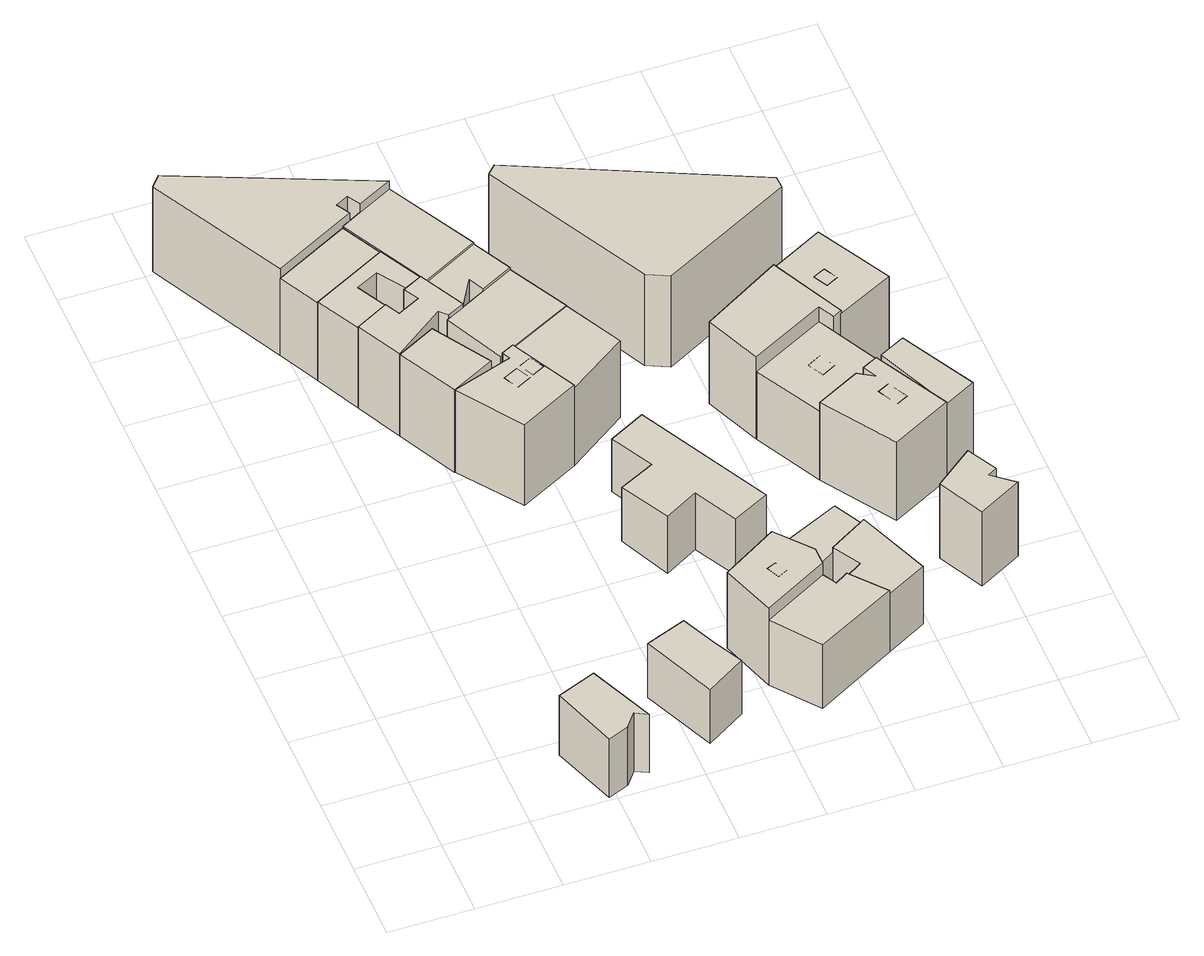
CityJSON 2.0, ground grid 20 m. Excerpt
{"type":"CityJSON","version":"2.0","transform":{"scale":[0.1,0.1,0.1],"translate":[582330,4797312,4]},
"CityObjects":{
"building1":{"type":"Building","children":["building1-1"],"geometry":[{"type":"MultiSurface","lod":"1","boundaries":[[[0,1,2,3]],[[1,4,5,2]],[[4,6,7,5]],[[6,8,9,7]],[[8,10,11,9]],[[10,0,3,11]],[[10,8,6,4,1,0]]]}]},
"building1-1":{"type":"BuildingPart","attributes":{"name":"8297110_P","measuredHeight":17.94},"parents":["building1"],"geometry":[{"type":"MultiSurface","lod":"2","boundaries":[[[0,1,2,3]],[[1,4,5,2]],[[4,6,7,5]],[[6,8,9,7]],[[8,10,11,9]],[[10,0,3,11]],[[10,8,6,4,1,0]]],"semantics":{"surfaces":[{"type":"WallSurface"},{"type":"RoofSurface"}],"values":[0,0,0,0,0,0,1]}}]},
"building2":{"type":"Building","children":["building2-1"],"geometry":[{"type":"MultiSurface","lod":"1","boundaries":[[[12,13,14,15]],[[13,16,17,14]],[[16,18,19,17]],[[18,20,21,19]],[[20,12,15,21]],[[20,18,16,13,12]]]}]},
"building2-1":{"type":"BuildingPart","attributes":{"name":"8297431_P","measuredHeight":16.36},"parents":["building2"],"geometry":[{"type":"MultiSurface","lod":"2","boundaries":[[[12,13,14,15]],[[13,16,17,14]],[[16,18,19,17]],[[18,20,21,19]],[[20,12,15,21]],[[20,18,16,13,12]]],"semantics":{"surfaces":[{"type":"WallSurface"},{"type":"RoofSurface"}],"values":[0,0,0,0,0,1]}}]},
"building3":{"type":"Building","children":["building3-1"],"geometry":[{"type":"MultiSurface","lod":"1","boundaries":[[[22,23,24,25]],[[23,26,27,24]],[[26,28,29,27]],[[28,30,31,29]],[[30,22,25,31]],[[30,28,26,23,22]]]}]},
"building3-1":{"type":"BuildingPart","attributes":{"name":"8297454_P","measuredHeight":23.34},"parents":["building3"],"geometry":[{"type":"MultiSurface","lod":"2","boundaries":[[[22,23,24,25]],[[23,26,27,24]],[[26,28,29,27]],[[28,30,31,29]],[[30,22,25,31]],[[30,28,26,23,22]]],"semantics":{"surfaces":[{"type":"WallSurface"},{"type":"RoofSurface"}],"values":[0,0,0,0,0,1]}}]},
"building4":{"type":"Building","children":["building4-1"],"geometry":[{"type":"MultiSurface","lod":"1","boundaries":[[[32,33,34,27]],[[33,35,36,34]],[[35,37,38,36]],[[37,39,40,38]],[[39,41,42,40]],[[41,43,44,42]],[[43,45,46,44]],[[45,32,27,46]],[[45,43,41,39,37,35,33,32]]]}]},
"building4-1":{"type":"BuildingPart","attributes":{"name":"8297118_P","measuredHeight":26.04},"parents":["building4"],"geometry":[{"type":"MultiSurface","lod":"2","boundaries":[[[32,33,34,27]],[[33,35,36,34]],[[35,37,38,36]],[[37,39,40,38]],[[39,41,42,40]],[[41,43,44,42]],[[43,45,46,44]],[[45,32,27,46]],[[45,43,41,39,37,35,33,32]]],"semantics":{"surfaces":[{"type":"WallSurface"},{"type":"RoofSurface"}],"values":[0,0,0,0,0,0,0,0,1]}}]},
"building5":{"type":"Building","children":["building5-1"],"geometry":[{"type":"MultiSurface","lod":"1","boundaries":[[[47,48,49,50]],[[48,51,52,49]],[[51,53,54,52]],[[53,55,56,54]],[[55,57,24,56]],[[57,58,31,24]],[[58,59,60,31]],[[59,47,50,60]],[[59,58,57,55,53,51,48,47]]]}]},
"building5-1":{"type":"BuildingPart","attributes":{"name":"8297457_P","measuredHeight":24.44},"parents":["building5"],"geometry":[{"type":"MultiSurface","lod":"2","boundaries":[[[47,48,49,50]],[[48,51,52,49]],[[51,53,54,52]],[[53,55,56,54]],[[55,57,24,56]],[[57,58,31,24]],[[58,59,60,31]],[[59,47,50,60]],[[59,58,57,55,53,51,48,47]]],"semantics":{"surfaces":[{"type":"WallSurface"},{"type":"RoofSurface"}],"values":[0,0,0,0,0,0,0,0,1]}}]},
"building6":{"type":"Building","children":["building6-1"],"geometry":[{"type":"MultiSurface","lod":"1","boundaries":[[[61,62,63,64]],[[62,65,66,63]],[[65,67,68,66]],[[67,61,64,68]],[[67,65,62,61]]]}]},
"building6-1":{"type":"BuildingPart","attributes":{"name":"8297451_P","measuredHeight":26.04},"parents":["building6"],"geometry":[{"type":"MultiSurface","lod":"2","boundaries":[[[61,62,63,64]],[[62,65,66,63]],[[65,67,68,66]],[[67,61,64,68]],[[67,65,62,61]]],"semantics":{"surfaces":[{"type":"WallSurface"},{"type":"RoofSurface"}],"values":[0,0,0,0,1]}}]},
"building7":{"type":"Building","children":["building7-1"],"geometry":[{"type":"MultiSurface","lod":"1","boundaries":[[[69,70,71,72]],[[70,73,68,71]],[[73,74,56,68]],[[74,75,54,56]],[[75,76,77,54]],[[76,78,79,77]],[[78,80,81,79]],[[80,82,60,81]],[[82,83,84,60]],[[83,69,72,84]],[[83,82,80,78,76,75,74,73,70,69]]]}]},
"building7-1":{"type":"BuildingPart","attributes":{"name":"8297131_P","measuredHeight":25.68},"parents":["building7"],"geometry":[{"type":"MultiSurface","lod":"2","boundaries":[[[69,70,71,72]],[[70,73,68,71]],[[73,74,56,68]],[[74,75,54,56]],[[75,76,77,54]],[[76,78,79,77]],[[78,80,81,79]],[[80,82,60,81]],[[82,83,84,60]],[[83,69,72,84]],[[83,82,80,78,76,75,74,73,70,69]]],"semantics":{"surfaces":[{"type":"WallSurface"},{"type":"RoofSurface"}],"values":[0,0,0,0,0,0,0,0,0,0,1]}}]},
"building8":{"type":"Building","children":["building8-1"],"geometry":[{"type":"MultiSurface","lod":"1","boundaries":[[[85,86,87,88]],[[86,89,90,87]],[[89,91,92,90]],[[91,93,94,92]],[[93,95,96,94]],[[95,85,88,96]],[[95,93,91,89,86,85]]]}]},
"building8-1":{"type":"BuildingPart","attributes":{"name":"8297414_P","measuredHeight":24.88},"parents":["building8"],"geometry":[{"type":"MultiSurface","lod":"2","boundaries":[[[85,86,87,88]],[[86,89,90,87]],[[89,91,92,90]],[[91,93,94,92]],[[93,95,96,94]],[[95,85,88,96]],[[97,98,99,100]],[[98,101,102,99]],[[101,103,104,102]],[[103,97,100,104]],[[105,106,107,108]],[[106,109,110,107]],[[109,111,112,110]],[[111,105,108,112]],[[95,93,91,89,86,85],[103,101,98,97],[111,109,106,105]]],"semantics":{"surfaces":[{"type":"WallSurface"},{"type":"RoofSurface"}],"values":[0,0,0,0,0,0,0,0,0,0,0,0,0,0,1]}}]},
"building9":{"type":"Building","children":["building9-1"],"geometry":[{"type":"MultiSurface","lod":"1","boundaries":[[[113,114,38,40]],[[114,115,116,38]],[[115,117,118,116]],[[117,119,29,118]],[[119,113,40,29]],[[119,117,115,114,113]]]}]},
"building9-1":{"type":"BuildingPart","attributes":{"name":"8297089_P","measuredHeight":23.95},"parents":["building9"],"geometry":[{"type":"MultiSurface","lod":"2","boundaries":[[[113,114,38,40]],[[114,115,116,38]],[[115,117,118,116]],[[117,119,29,118]],[[119,113,40,29]],[[119,117,115,114,113]]],"semantics":{"surfaces":[{"type":"WallSurface"},{"type":"RoofSurface"}],"values":[0,0,0,0,0,1]}}]},
"building10":{"type":"Building","children":["building10-1"],"geometry":[{"type":"MultiSurface","lod":"1","boundaries":[[[120,121,122,123]],[[121,124,84,122]],[[124,125,118,84]],[[125,126,116,118]],[[126,127,128,116]],[[127,120,123,128]],[[127,126,125,124,121,120]]]}]},
"building10-1":{"type":"BuildingPart","attributes":{"name":"8297418_P","measuredHeight":24.26},"parents":["building10"],"geometry":[{"type":"MultiSurface","lod":"2","boundaries":[[[120,121,122,123]],[[121,124,84,122]],[[124,125,118,84]],[[125,126,116,118]],[[126,127,128,116]],[[127,120,123,128]],[[127,126,125,124,121,120]]],"semantics":{"surfaces":[{"type":"WallSurface"},{"type":"RoofSurface"}],"values":[0,0,0,0,0,0,1]}}]},
"building11":{"type":"Building","children":["building11-1"],"geometry":[{"type":"MultiSurface","lod":"1","boundaries":[[[129,130,128,131]],[[130,132,133,128]],[[132,134,135,133]],[[134,129,131,135]],[[134,132,130,129]]]}]},
"building11-1":{"type":"BuildingPart","attributes":{"name":"8297410_P","measuredHeight":24.4},"parents":["building11"],"geometry":[{"type":"MultiSurface","lod":"2","boundaries":[[[129,130,128,131]],[[130,132,133,128]],[[132,134,135,133]],[[134,129,131,135]],[[134,132,130,129]]],"semantics":{"surfaces":[{"type":"WallSurface"},{"type":"RoofSurface"}],"values":[0,0,0,0,1]}}]},
"building12":{"type":"Building","children":["building12-1"],"geometry":[{"type":"MultiSurface","lod":"1","boundaries":[[[136,137,138,139]],[[137,140,141,138]],[[140,142,143,141]],[[142,144,145,143]],[[144,136,139,145]],[[144,142,140,137,136]]]}]},
"building12-1":{"type":"BuildingPart","attributes":{"name":"8297444_P","measuredHeight":22.8},"parents":["building12"],"geometry":[{"type":"MultiSurface","lod":"2","boundaries":[[[136,137,138,139]],[[137,140,141,138]],[[140,142,143,141]],[[142,144,145,143]],[[144,136,139,145]],[[146,147,148,149]],[[147,150,151,148]],[[150,152,153,151]],[[152,146,149,153]],[[144,142,140,137,136],[152,150,147,146]]],"semantics":{"surfaces":[{"type":"WallSurface"},{"type":"RoofSurface"}],"values":[0,0,0,0,0,0,0,0,0,1]}}]},
"building13":{"type":"Building","children":["building13-1"],"geometry":[{"type":"MultiSurface","lod":"1","boundaries":[[[154,155,87,90]],[[155,156,133,87]],[[156,157,158,133]],[[157,154,90,158]],[[157,156,155,154]]]}]},
"building13-1":{"type":"BuildingPart","attributes":{"name":"8297413_P","measuredHeight":23.67},"parents":["building13"],"geometry":[{"type":"MultiSurface","lod":"2","boundaries":[[[154,155,87,90]],[[155,156,133,87]],[[156,157,158,133]],[[157,154,90,158]],[[157,156,155,154]]],"semantics":{"surfaces":[{"type":"WallSurface"},{"type":"RoofSurface"}],"values":[0,0,0,0,1]}}]},
"building14":{"type":"Building","children":["building14-1"],"geometry":[{"type":"MultiSurface","lod":"1","boundaries":[[[159,160,145,139]],[[160,161,162,145]],[[161,163,164,162]],[[163,165,166,164]],[[165,167,168,166]],[[167,159,139,168]],[[167,165,163,161,160,159]]]}]},
"building14-1":{"type":"BuildingPart","attributes":{"name":"8297438_P","measuredHeight":19.23},"parents":["building14"],"geometry":[{"type":"MultiSurface","lod":"2","boundaries":[[[159,160,145,139]],[[160,161,162,145]],[[161,163,164,162]],[[163,165,166,164]],[[165,167,168,166]],[[167,159,139,168]],[[167,165,163,161,160,159]]],"semantics":{"surfaces":[{"type":"WallSurface"},{"type":"RoofSurface"}],"values":[0,0,0,0,0,0,1]}}]},
"building15":{"type":"Building","children":["building15-1"],"geometry":[{"type":"MultiSurface","lod":"1","boundaries":[[[169,170,171,172]],[[170,173,174,171]],[[173,175,176,174]],[[175,177,178,176]],[[177,179,180,178]],[[179,181,182,180]],[[181,183,184,182]],[[183,169,172,184]],[[183,181,179,177,175,173,170,169]]]}]},
"building15-1":{"type":"BuildingPart","attributes":{"name":"8297415_P","measuredHeight":16.59},"parents":["building15"],"geometry":[{"type":"MultiSurface","lod":"2","boundaries":[[[169,170,171,172]],[[170,173,174,171]],[[173,175,176,174]],[[175,177,178,176]],[[177,179,180,178]],[[179,181,182,180]],[[181,183,184,182]],[[183,169,172,184]],[[183,181,179,177,175,173,170,169]]],"semantics":{"surfaces":[{"type":"WallSurface"},{"type":"RoofSurface"}],"values":[0,0,0,0,0,0,0,0,1]}}]},
"building16":{"type":"Building","children":["building16-1"],"geometry":[{"type":"MultiSurface","lod":"1","boundaries":[[[185,186,143,187]],[[186,188,141,143]],[[188,189,190,141]],[[189,191,192,190]],[[191,185,187,192]],[[191,189,188,186,185]]]}]},
"building16-1":{"type":"BuildingPart","attributes":{"name":"8297437_P","measuredHeight":16.09},"parents":["building16"],"geometry":[{"type":"MultiSurface","lod":"2","boundaries":[[[185,186,143,187]],[[186,188,141,143]],[[188,189,190,141]],[[189,191,192,190]],[[191,185,187,192]],[[191,189,188,186,185]]],"semantics":{"surfaces":[{"type":"WallSurface"},{"type":"RoofSurface"}],"values":[0,0,0,0,0,1]}}]},
"building17":{"type":"Building","children":["building17-1"],"geometry":[{"type":"MultiSurface","lod":"1","boundaries":[[[193,194,192,187]],[[194,195,196,192]],[[195,197,166,196]],[[197,198,164,166]],[[198,199,200,164]],[[199,193,187,200]],[[199,198,197,195,194,193]]]}]},
"building17-1":{"type":"BuildingPart","attributes":{"name":"8297446_P","measuredHeight":17.58},"parents":["building17"],"geometry":[{"type":"MultiSurface","lod":"2","boundaries":[[[193,194,192,187]],[[194,195,196,192]],[[195,197,166,196]],[[197,198,164,166]],[[198,199,200,164]],[[199,193,187,200]],[[199,198,197,195,194,193]]],"semantics":{"surfaces":[{"type":"WallSurface"},{"type":"RoofSurface"}],"values":[0,0,0,0,0,0,1]}}]},
"building18":{"type":"Building","children":["building18-1"],"geometry":[{"type":"MultiSurface","lod":"1","boundaries":[[[201,202,203,204]],[[202,205,206,203]],[[205,207,208,206]],[[207,209,210,208]],[[209,211,212,210]],[[211,201,204,212]],[[211,209,207,205,202,201]]]}]},
"building18-1":{"type":"BuildingPart","attributes":{"name":"8297402_P","measuredHeight":27.14},"parents":["building18"],"geometry":[{"type":"MultiSurface","lod":"2","boundaries":[[[201,202,203,204]],[[202,205,206,203]],[[205,207,208,206]],[[207,209,210,208]],[[209,211,212,210]],[[211,201,204,212]],[[211,209,207,205,202,201]]],"semantics":{"surfaces":[{"type":"WallSurface"},{"type":"RoofSurface"}],"values":[0,0,0,0,0,0,1]}}]},
"building19":{"type":"Building","children":["building19-1"],"geometry":[{"type":"MultiSurface","lod":"1","boundaries":[[[213,214,215,216]],[[214,217,218,215]],[[217,219,220,218]],[[219,221,222,220]],[[221,223,224,222]],[[223,213,216,224]],[[223,221,219,217,214,213]]]}]},
"building19-1":{"type":"BuildingPart","attributes":{"name":"8297416_P","measuredHeight":24.63},"parents":["building19"],"geometry":[{"type":"MultiSurface","lod":"2","boundaries":[[[213,214,215,216]],[[214,217,218,215]],[[217,219,220,218]],[[219,221,222,220]],[[221,223,224,222]],[[223,213,216,224]],[[223,221,219,217,214,213]]],"semantics":{"surfaces":[{"type":"WallSurface"},{"type":"RoofSurface"}],"values":[0,0,0,0,0,0,1]}}]},
"building20":{"type":"Building","children":["building20-1"],"geometry":[{"type":"MultiSurface","lod":"1","boundaries":[[[225,226,227,228]],[[226,229,218,227]],[[229,230,215,218]],[[230,231,232,215]],[[231,225,228,232]],[[231,230,229,226,225]]]}]},
"building20-1":{"type":"BuildingPart","attributes":{"name":"8297447_P","measuredHeight":20.6},"parents":["building20"],"geometry":[{"type":"MultiSurface","lod":"2","boundaries":[[[225,226,227,228]],[[226,229,218,227]],[[229,230,215,218]],[[230,231,232,215]],[[231,225,228,232]],[[233,234,235,236]],[[234,237,238,235]],[[237,239,240,238]],[[239,233,236,240]],[[231,230,229,226,225],[239,237,234,233]]],"semantics":{"surfaces":[{"type":"WallSurface"},{"type":"RoofSurface"}],"values":[0,0,0,0,0,0,0,0,0,1]}}]},
"building21":{"type":"Building","children":["building21-1"],"geometry":[{"type":"MultiSurface","lod":"1","boundaries":[[[241,242,243,244]],[[242,245,246,243]],[[245,247,248,246]],[[247,249,227,248]],[[249,250,251,227]],[[250,252,253,251]],[[252,241,244,253]],[[252,250,249,247,245,242,241]]]}]},
"building21-1":{"type":"BuildingPart","attributes":{"name":"8297445_P","measuredHeight":23.79},"parents":["building21"],"geometry":[{"type":"MultiSurface","lod":"2","boundaries":[[[241,242,243,244]],[[242,245,246,243]],[[245,247,248,246]],[[247,249,227,248]],[[249,250,251,227]],[[250,252,253,251]],[[252,241,244,253]],[[254,255,256,257]],[[255,258,259,256]],[[258,260,261,259]],[[260,254,257,261]],[[252,250,249,247,245,242,241],[260,258,255,254]]],"semantics":{"surfaces":[{"type":"WallSurface"},{"type":"RoofSurface"}],"values":[0,0,0,0,0,0,0,0,0,0,0,1]}}]},
"building22":{"type":"Building","children":["building22-1"],"geometry":[{"type":"MultiSurface","lod":"1","boundaries":[[[262,263,264,265]],[[263,266,267,264]],[[266,268,269,267]],[[268,270,271,269]],[[270,272,273,271]],[[272,262,265,273]],[[272,270,268,266,263,262]]]}]},
"building22-1":{"type":"BuildingPart","attributes":{"name":"8297018_P","measuredHeight":22.52},"parents":["building22"],"geometry":[{"type":"MultiSurface","lod":"2","boundaries":[[[262,263,264,265]],[[263,266,267,264]],[[266,268,269,267]],[[268,270,271,269]],[[270,272,273,271]],[[272,262,265,273]],[[272,270,268,266,263,262]]],"semantics":{"surfaces":[{"type":"WallSurface"},{"type":"RoofSurface"}],"values":[0,0,0,0,0,0,1]}}]},
"building23":{"type":"Building","children":["building23-1"],"geometry":[{"type":"MultiSurface","lod":"1","boundaries":[[[274,275,276,232]],[[275,277,278,276]],[[277,279,246,278]],[[279,274,232,246]],[[279,277,275,274]]]}]},
"building23-1":{"type":"BuildingPart","attributes":{"name":"8297440_P","measuredHeight":23.09},"parents":["building23"],"geometry":[{"type":"MultiSurface","lod":"2","boundaries":[[[274,275,276,232]],[[275,277,278,276]],[[277,279,246,278]],[[279,274,232,246]],[[279,277,275,274]]],"semantics":{"surfaces":[{"type":"WallSurface"},{"type":"RoofSurface"}],"values":[0,0,0,0,1]}}]},
"building24":{"type":"Building","children":["building24-1"],"geometry":[{"type":"MultiSurface","lod":"1","boundaries":[[[280,281,224,216]],[[281,282,222,224]],[[282,283,284,222]],[[283,285,286,284]],[[285,280,216,286]],[[285,283,282,281,280]]]}]},
"building24-1":{"type":"BuildingPart","attributes":{"name":"8297417_P","measuredHeight":23.4},"parents":["building24"],"geometry":[{"type":"MultiSurface","lod":"2","boundaries":[[[280,281,224,216]],[[281,282,222,224]],[[282,283,284,222]],[[283,285,286,284]],[[285,280,216,286]],[[287,288,289,290]],[[288,291,292,289]],[[291,293,294,292]],[[293,287,290,294]],[[285,283,282,281,280],[293,291,288,287]]],"semantics":{"surfaces":[{"type":"WallSurface"},{"type":"RoofSurface"}],"values":[0,0,0,0,0,0,0,0,0,1]}}]}
},
"vertices":[
[430,23,190],[380,2,190],[380,2,13],[430,23,12],[326,161,190],[326,161,9],[418,198,190],[418,198,8],[486,42,190],[486,42,12],[457,57,190],[457,57,11],
[696,209,173],[732,138,173],[732,138,10],[696,209,10],[639,80,173],[639,80,10],[562,255,173],[562,255,8],[658,292,173],[658,292,9],
[365,1432,269],[227,1359,269],[227,1359,32],[365,1432,35],[177,1455,269],[177,1455,34],[354,1548,269],[354,1548,39],[404,1452,269],[404,1452,33],
[177,1455,298],[9,1778,298],[9,1778,39],[32,1805,298],[32,1805,39],[486,1618,298],[486,1618,40],[404,1575,298],[404,1575,39],[386,1606,298],[386,1606,39],[356,1590,298],[356,1590,39],[374,1559,298],[374,1559,39],
[418,1330,272],[374,1396,272],[374,1396,34],[418,1330,19],[321,1369,272],[321,1369,29],[358,1299,272],[358,1299,20],[280,1257,272],[280,1257,27],[227,1359,272],[404,1452,272],[457,1351,272],[457,1351,21],
[426,1198,274],[510,1064,274],[510,1064,12],[426,1198,6],[407,1011,274],[407,1011,23],[335,1150,274],[335,1150,25],
[473,1223,275],[456,1240,275],[456,1240,10],[473,1223,9],[335,1150,275],[280,1257,275],[358,1299,275],[376,1264,275],[376,1264,18],[429,1291,275],[429,1291,17],[410,1326,275],[410,1326,19],[457,1351,275],[513,1243,275],[513,1243,16],
[541,1079,273],[570,1094,273],[570,1094,13],[541,1079,12],[651,936,273],[651,936,27],[511,863,273],[511,863,27],[408,1012,273],[408,1012,23],[551,1060,273],[551,1060,15],
[553,1025,273],[518,1008,273],[518,1008,21],[553,1025,18],[536,972,273],[536,972,24],[571,990,273],[571,990,22],[591,1045,273],[562,1030,273],[562,1030,18],[591,1045,18],[579,995,273],[579,995,22],[609,1010,273],[609,1010,23],
[404,1575,274],[486,1618,274],[598,1406,274],[598,1406,36],[465,1335,274],[465,1335,21],[354,1548,274],
[571,1274,270],[552,1310,270],[552,1310,26],[571,1274,25],[513,1243,270],[465,1335,270],[598,1406,270],[646,1313,270],[646,1313,34],
[468,1220,264],[646,1313,264],[468,1220,8],[721,1171,264],[721,1171,29],[537,1077,264],[537,1077,12],
[816,200,241],[771,331,241],[771,331,11],[816,200,9],[903,412,241],[903,412,16],[971,331,241],[971,331,17],[971,286,241],[971,286,16],
[877,322,241],[855,312,241],[855,312,12],[877,322,13],[869,281,241],[869,281,12],[892,293,241],[892,293,13],
[651,936,263],[570,1094,263],[721,1171,263],[792,1034,263],[792,1034,29],
[816,200,206],[971,286,206],[990,253,206],[990,253,16],[1021,272,206],[1021,272,18],[1088,192,206],[1088,192,18],[898,91,206],[898,91,12],
[751,736,187],[699,837,187],[699,837,27],[751,736,24],[784,882,187],[784,882,28],[948,567,187],[948,567,20],[863,523,187],[863,523,16],[809,625,187],[809,625,14],[729,580,187],[729,580,13],[668,695,187],[668,695,24],
[1023,363,180],[971,331,180],[1023,363,20],[903,412,180],[1075,492,180],[1075,492,21],[1114,418,180],[1114,418,20],
[1023,363,196],[1114,418,196],[1183,243,196],[1183,243,20],[1088,192,196],[1021,272,196],[1061,298,196],[1061,298,20],
[946,1136,307],[894,1160,307],[894,1160,30],[946,1136,29],[688,1555,307],[688,1555,38],[709,1576,307],[709,1576,39],[1257,1331,307],[1257,1331,39],[1258,1301,307],[1258,1301,37],
[1238,932,275],[1218,969,275],[1218,969,30],[1238,932,28],[1042,877,275],[1042,877,25],[984,1009,275],[984,1009,27],[1172,1120,275],[1172,1120,32],[1259,943,275],[1259,943,30],
[1236,776,231],[1126,718,231],[1126,718,22],[1236,776,22],[1042,877,231],[1218,969,231],[1300,810,231],[1300,810,23],
[1184,873,231],[1151,855,231],[1151,855,26],[1184,873,26],[1171,817,231],[1171,817,24],[1204,835,231],[1204,835,24],
[1249,782,259],[1285,801,259],[1285,801,22],[1249,782,22],[1379,624,259],[1379,624,22],[1238,550,259],[1238,550,20],[1126,718,259],[1229,772,259],[1229,772,22],[1265,750,259],[1265,750,21],
[1307,670,259],[1282,718,259],[1282,718,21],[1307,670,21],[1254,704,259],[1254,704,21],[1279,656,259],[1279,656,20],
[1341,306,245],[1285,415,245],[1285,415,19],[1341,306,19],[1376,487,245],[1376,487,21],[1414,416,245],[1414,416,20],[1392,404,245],[1392,404,20],[1443,362,245],[1443,362,19],
[1300,810,253],[1360,841,253],[1360,841,23],[1454,664,253],[1454,664,23],[1379,624,253],
[1238,932,265],[1259,943,265],[1172,1120,265],[1298,1187,265],[1298,1187,33],[1393,1011,265],[1393,1011,31],
[1271,1079,265],[1242,1065,265],[1242,1065,32],[1271,1079,32],[1260,1031,265],[1260,1031,31],[1289,1046,265],[1289,1046,30]
]}
